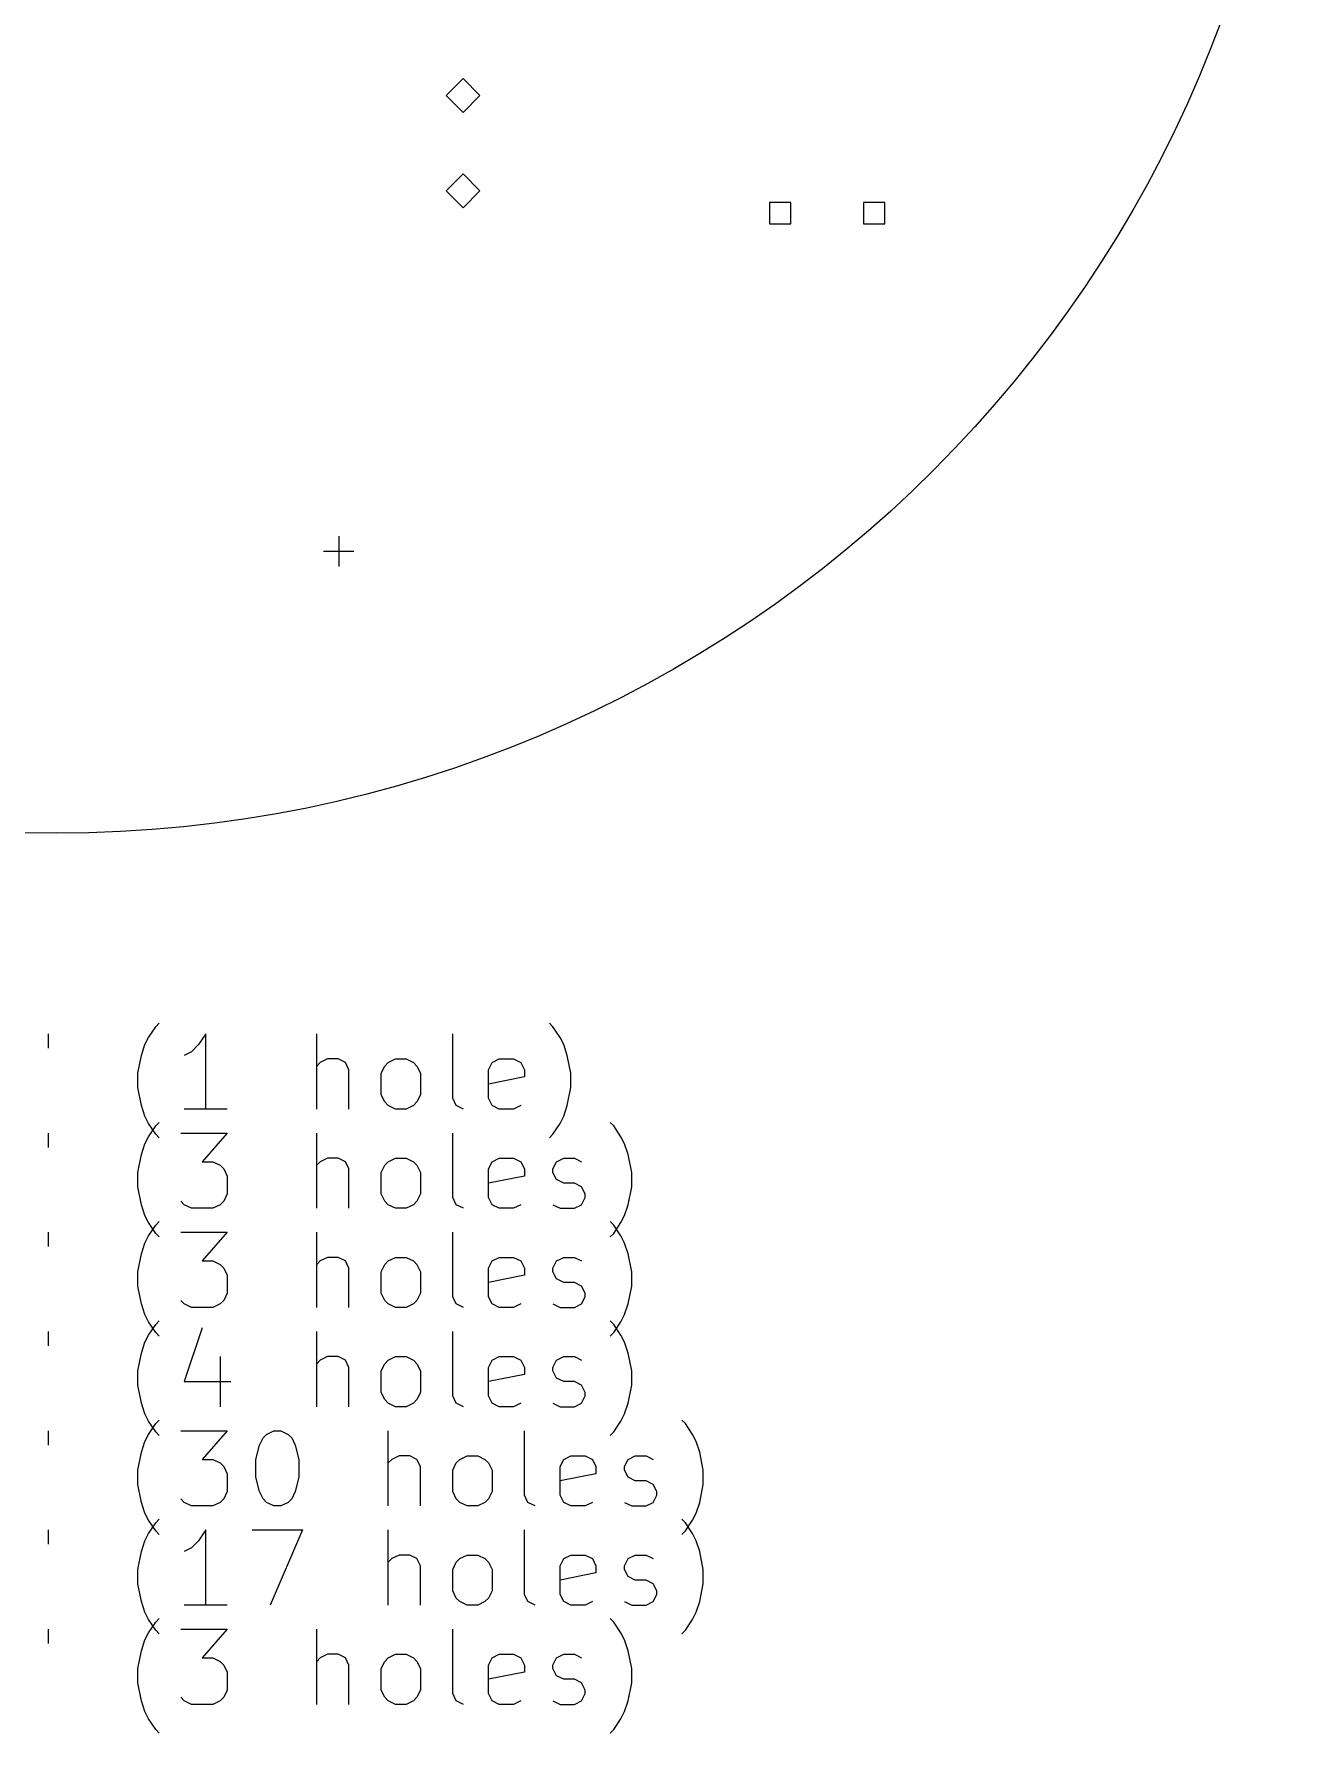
# Model space of a CAD drawing. Extents: x 155.4 to 222.5, y -126.9 to -37.
# Drawn here: x 188.89 to 222.5, y -126.94 to -81.73 of the extents above; entities that cross this region are included whole.
import ezdxf

# ---------------------------------------------------------------- set-up
doc = ezdxf.new("R2010")
doc.units = 0
doc.layers.add('BLACK', color=7, linetype='CONTINUOUS')

msp = doc.modelspace()

# ---------------------------------------------------------------- linework, layer by layer
at = {"layer": 'BLACK', "linetype": 'CONTINUOUS'}
for p, q in [((200.31, -82.92), (199.86, -83.37)), ((200.76, -83.37), (200.31, -82.92)), ((199.86, -83.37), (200.31, -83.82)), ((200.31, -83.82), (200.76, -83.37)), ((200.31, -85.46), (199.86, -85.91)), ((200.76, -85.91), (200.31, -85.46)), ((199.86, -85.91), (200.31, -86.36)), ((200.31, -86.36), (200.76, -85.91)), ((209.032845, -86.217155), (208.467155, -86.217155)), ((208.467155, -86.217155), (208.467155, -86.782845)), ((209.032845, -86.782845), (209.032845, -86.217155)), ((211.532845, -86.217155), (210.967155, -86.217155)), ((210.967155, -86.217155), (210.967155, -86.782845)), ((211.532845, -86.782845), (211.532845, -86.217155)), ((208.467155, -86.782845), (209.032845, -86.782845)), ((210.967155, -86.782845), (211.532845, -86.782845)), ((197, -95.1), (197, -95.9)), ((196.6, -95.5), (197.4, -95.5)), ((189.273247, -108.339838), (189.273247, -108.72079)), ((191.844676, -108.625552), (191.939914, -108.435076)), ((191.939914, -108.435076), (192.13039, -108.149361)), ((192.13039, -108.149361), (192.225629, -108.054123)), ((193.463723, -108.339838), (193.273247, -108.625552)), ((193.463723, -110.339838), (193.463723, -108.339838)), ((196.416105, -110.339838), (196.416105, -108.339838)), ((200.035153, -110.054123), (200.035153, -108.339838)), ((202.70182, -108.149361), (202.606582, -108.054123)), ((202.892296, -108.435076), (202.70182, -108.149361)), ((202.987534, -108.625552), (202.892296, -108.435076)), ((191.6542, -109.387457), (191.749438, -108.911266)), ((191.749438, -108.911266), (191.844676, -108.625552)), ((193.082771, -108.816028), (192.892295, -108.911266)), ((193.273247, -108.625552), (193.082771, -108.816028)), ((203.082772, -108.911266), (202.987534, -108.625552)), ((203.17801, -109.387457), (203.082772, -108.911266)), ((191.6542, -109.768409), (191.6542, -109.387457)), ((196.511343, -109.101742), (196.416105, -109.19698)), ((196.701819, -109.006504), (196.511343, -109.101742)), ((196.987534, -109.006504), (196.701819, -109.006504)), ((197.17801, -109.101742), (196.987534, -109.006504)), ((197.273248, -109.292219), (197.17801, -109.101742)), ((197.273248, -110.339838), (197.273248, -109.292219)), ((198.130391, -109.387457), (198.225629, -109.19698)), ((198.130391, -109.958885), (198.130391, -109.387457)), ((198.225629, -109.19698), (198.320867, -109.101742)), ((198.320867, -109.101742), (198.511343, -109.006504)), ((198.511343, -109.006504), (198.797058, -109.006504)), ((198.797058, -109.006504), (198.987534, -109.101742)), ((198.987534, -109.101742), (199.082772, -109.19698)), ((199.082772, -109.19698), (199.17801, -109.387457)), ((199.17801, -109.387457), (199.17801, -109.958885)), ((200.987534, -109.292219), (201.082772, -109.101742)), ((200.987534, -110.054123), (200.987534, -109.292219)), ((201.082772, -109.101742), (201.273248, -109.006504)), ((201.273248, -109.006504), (201.654201, -109.006504)), ((201.654201, -109.006504), (201.844677, -109.101742)), ((201.844677, -109.101742), (201.939915, -109.292219)), ((201.939915, -109.292219), (201.939915, -109.482695)), ((203.17801, -109.768409), (203.17801, -109.387457)), ((191.749438, -110.2446), (191.6542, -109.768409)), ((201.939915, -109.482695), (200.987534, -109.673171)), ((203.082772, -110.2446), (203.17801, -109.768409)), ((191.844676, -110.530314), (191.749438, -110.2446)), ((198.225629, -110.149361), (198.130391, -109.958885)), ((198.320867, -110.2446), (198.225629, -110.149361)), ((198.511343, -110.339838), (198.320867, -110.2446)), ((198.987534, -110.2446), (198.797058, -110.339838)), ((199.082772, -110.149361), (198.987534, -110.2446)), ((199.17801, -109.958885), (199.082772, -110.149361)), ((200.130391, -110.2446), (200.035153, -110.054123)), ((200.320867, -110.339838), (200.130391, -110.2446)), ((201.082772, -110.2446), (200.987534, -110.054123)), ((201.273248, -110.339838), (201.082772, -110.2446)), ((201.844677, -110.2446), (201.654201, -110.339838)), ((202.987534, -110.530314), (203.082772, -110.2446)), ((191.939914, -110.72079), (191.844676, -110.530314)), ((192.13039, -111.006504), (191.939914, -110.72079)), ((192.13039, -110.789361), (192.225629, -110.694123)), ((194.035152, -110.339838), (192.892295, -110.339838)), ((198.797058, -110.339838), (198.511343, -110.339838)), ((201.654201, -110.339838), (201.273248, -110.339838)), ((202.70182, -111.006504), (202.892296, -110.72079)), ((202.892296, -110.72079), (202.987534, -110.530314)), ((204.320868, -110.789361), (204.22563, -110.694123)), ((189.273247, -110.979838), (189.273247, -111.36079)), ((191.844676, -111.265552), (191.939914, -111.075076)), ((191.939914, -111.075076), (192.13039, -110.789361)), ((192.225629, -111.101742), (192.13039, -111.006504)), ((192.797057, -110.979838), (194.035152, -110.979838)), ((194.035152, -110.979838), (193.368485, -111.741742)), ((196.416105, -112.979838), (196.416105, -110.979838)), ((200.035153, -112.694123), (200.035153, -110.979838)), ((202.606582, -111.101742), (202.70182, -111.006504)), ((204.511344, -111.075076), (204.320868, -110.789361)), ((204.606582, -111.265552), (204.511344, -111.075076)), ((191.6542, -112.027457), (191.749438, -111.551266)), ((191.749438, -111.551266), (191.844676, -111.265552)), ((196.701819, -111.646504), (196.511343, -111.741742)), ((196.987534, -111.646504), (196.701819, -111.646504)), ((197.17801, -111.741742), (196.987534, -111.646504)), ((198.320867, -111.741742), (198.511343, -111.646504)), ((198.511343, -111.646504), (198.797058, -111.646504)), ((198.797058, -111.646504), (198.987534, -111.741742)), ((201.082772, -111.741742), (201.273248, -111.646504)), ((201.273248, -111.646504), (201.654201, -111.646504)), ((201.654201, -111.646504), (201.844677, -111.741742)), ((202.797058, -111.741742), (202.987534, -111.646504)), ((202.987534, -111.646504), (203.273248, -111.646504)), ((203.273248, -111.646504), (203.463725, -111.741742)), ((204.70182, -111.551266), (204.606582, -111.265552)), ((204.797058, -112.027457), (204.70182, -111.551266)), ((191.6542, -112.408409), (191.6542, -112.027457)), ((193.368485, -111.741742), (193.6542, -111.741742)), ((193.6542, -111.741742), (193.844676, -111.83698)), ((193.844676, -111.83698), (193.939914, -111.932219)), ((193.939914, -111.932219), (194.035152, -112.122695)), ((196.511343, -111.741742), (196.416105, -111.83698)), ((197.273248, -111.932219), (197.17801, -111.741742)), ((197.273248, -112.979838), (197.273248, -111.932219)), ((198.130391, -112.027457), (198.225629, -111.83698)), ((198.130391, -112.598885), (198.130391, -112.027457)), ((198.225629, -111.83698), (198.320867, -111.741742)), ((198.987534, -111.741742), (199.082772, -111.83698)), ((199.082772, -111.83698), (199.17801, -112.027457)), ((199.17801, -112.027457), (199.17801, -112.598885)), ((200.987534, -111.932219), (201.082772, -111.741742)), ((200.987534, -112.694123), (200.987534, -111.932219)), ((201.844677, -111.741742), (201.939915, -111.932219)), ((201.939915, -111.932219), (201.939915, -112.122695)), ((202.70182, -111.932219), (202.797058, -111.741742)), ((202.70182, -112.027457), (202.70182, -111.932219)), ((202.797058, -112.217933), (202.70182, -112.027457)), ((204.797058, -112.408409), (204.797058, -112.027457)), ((191.749438, -112.8846), (191.6542, -112.408409)), ((194.035152, -112.122695), (194.035152, -112.598885)), ((201.939915, -112.122695), (200.987534, -112.313171)), ((202.987534, -112.313171), (202.797058, -112.217933)), ((203.273248, -112.313171), (202.987534, -112.313171)), ((203.463725, -112.408409), (203.273248, -112.313171)), ((203.558963, -112.598885), (203.463725, -112.408409)), ((204.70182, -112.8846), (204.797058, -112.408409)), ((191.844676, -113.170314), (191.749438, -112.8846)), ((192.892295, -112.8846), (192.797057, -112.789361)), ((193.082771, -112.979838), (192.892295, -112.8846)), ((193.6542, -112.979838), (193.082771, -112.979838)), ((193.844676, -112.8846), (193.6542, -112.979838)), ((193.939914, -112.789361), (193.844676, -112.8846)), ((194.035152, -112.598885), (193.939914, -112.789361)), ((198.225629, -112.789361), (198.130391, -112.598885)), ((198.320867, -112.8846), (198.225629, -112.789361)), ((198.511343, -112.979838), (198.320867, -112.8846)), ((198.797058, -112.979838), (198.511343, -112.979838)), ((198.987534, -112.8846), (198.797058, -112.979838)), ((199.082772, -112.789361), (198.987534, -112.8846)), ((199.17801, -112.598885), (199.082772, -112.789361)), ((200.130391, -112.8846), (200.035153, -112.694123)), ((200.320867, -112.979838), (200.130391, -112.8846)), ((201.082772, -112.8846), (200.987534, -112.694123)), ((201.273248, -112.979838), (201.082772, -112.8846)), ((201.654201, -112.979838), (201.273248, -112.979838)), ((201.844677, -112.8846), (201.654201, -112.979838)), ((202.70182, -112.8846), (202.892296, -112.979838)), ((202.892296, -112.979838), (203.273248, -112.979838)), ((203.273248, -112.979838), (203.463725, -112.8846)), ((203.463725, -112.8846), (203.558963, -112.694123)), ((203.558963, -112.694123), (203.558963, -112.598885)), ((204.606582, -113.170314), (204.70182, -112.8846)), ((191.939914, -113.36079), (191.844676, -113.170314)), ((192.13039, -113.646504), (191.939914, -113.36079)), ((191.939914, -113.715076), (192.13039, -113.429361)), ((192.13039, -113.429361), (192.225629, -113.334123)), ((204.320868, -113.429361), (204.22563, -113.334123)), ((204.320868, -113.646504), (204.511344, -113.36079)), ((204.511344, -113.715076), (204.320868, -113.429361)), ((204.511344, -113.36079), (204.606582, -113.170314)), ((189.273247, -113.619838), (189.273247, -114.00079)), ((191.749438, -114.191266), (191.844676, -113.905552)), ((191.844676, -113.905552), (191.939914, -113.715076)), ((192.225629, -113.741742), (192.13039, -113.646504)), ((192.797057, -113.619838), (194.035152, -113.619838)), ((194.035152, -113.619838), (193.368485, -114.381742)), ((196.416105, -115.619838), (196.416105, -113.619838)), ((200.035153, -115.334123), (200.035153, -113.619838)), ((204.22563, -113.741742), (204.320868, -113.646504)), ((204.606582, -113.905552), (204.511344, -113.715076)), ((204.70182, -114.191266), (204.606582, -113.905552)), ((191.6542, -114.667457), (191.749438, -114.191266)), ((196.701819, -114.286504), (196.511343, -114.381742)), ((196.987534, -114.286504), (196.701819, -114.286504)), ((197.17801, -114.381742), (196.987534, -114.286504)), ((198.320867, -114.381742), (198.511343, -114.286504)), ((198.511343, -114.286504), (198.797058, -114.286504)), ((198.797058, -114.286504), (198.987534, -114.381742)), ((201.082772, -114.381742), (201.273248, -114.286504)), ((201.273248, -114.286504), (201.654201, -114.286504)), ((201.654201, -114.286504), (201.844677, -114.381742)), ((202.797058, -114.381742), (202.987534, -114.286504)), ((202.987534, -114.286504), (203.273248, -114.286504)), ((203.273248, -114.286504), (203.463725, -114.381742)), ((204.797058, -114.667457), (204.70182, -114.191266)), ((191.6542, -115.048409), (191.6542, -114.667457)), ((193.368485, -114.381742), (193.6542, -114.381742)), ((193.6542, -114.381742), (193.844676, -114.47698)), ((193.844676, -114.47698), (193.939914, -114.572219)), ((193.939914, -114.572219), (194.035152, -114.762695)), ((194.035152, -114.762695), (194.035152, -115.238885)), ((196.511343, -114.381742), (196.416105, -114.47698)), ((197.273248, -114.572219), (197.17801, -114.381742)), ((197.273248, -115.619838), (197.273248, -114.572219)), ((198.130391, -114.667457), (198.225629, -114.47698)), ((198.130391, -115.238885), (198.130391, -114.667457)), ((198.225629, -114.47698), (198.320867, -114.381742)), ((198.987534, -114.381742), (199.082772, -114.47698)), ((199.082772, -114.47698), (199.17801, -114.667457)), ((199.17801, -114.667457), (199.17801, -115.238885)), ((200.987534, -114.572219), (201.082772, -114.381742)), ((200.987534, -115.334123), (200.987534, -114.572219)), ((201.939915, -114.762695), (200.987534, -114.953171)), ((201.844677, -114.381742), (201.939915, -114.572219)), ((201.939915, -114.572219), (201.939915, -114.762695)), ((202.70182, -114.572219), (202.797058, -114.381742)), ((202.70182, -114.667457), (202.70182, -114.572219)), ((202.797058, -114.857933), (202.70182, -114.667457)), ((204.797058, -115.048409), (204.797058, -114.667457)), ((191.749438, -115.5246), (191.6542, -115.048409)), ((194.035152, -115.238885), (193.939914, -115.429361)), ((198.225629, -115.429361), (198.130391, -115.238885)), ((199.17801, -115.238885), (199.082772, -115.429361)), ((202.987534, -114.953171), (202.797058, -114.857933)), ((203.273248, -114.953171), (202.987534, -114.953171)), ((203.463725, -115.048409), (203.273248, -114.953171)), ((203.558963, -115.238885), (203.463725, -115.048409)), ((203.558963, -115.334123), (203.558963, -115.238885)), ((204.70182, -115.5246), (204.797058, -115.048409)), ((191.844676, -115.810314), (191.749438, -115.5246)), ((192.892295, -115.5246), (192.797057, -115.429361)), ((193.082771, -115.619838), (192.892295, -115.5246)), ((193.6542, -115.619838), (193.082771, -115.619838)), ((193.844676, -115.5246), (193.6542, -115.619838)), ((193.939914, -115.429361), (193.844676, -115.5246)), ((198.320867, -115.5246), (198.225629, -115.429361)), ((198.511343, -115.619838), (198.320867, -115.5246)), ((198.797058, -115.619838), (198.511343, -115.619838)), ((198.987534, -115.5246), (198.797058, -115.619838)), ((199.082772, -115.429361), (198.987534, -115.5246)), ((200.130391, -115.5246), (200.035153, -115.334123)), ((200.320867, -115.619838), (200.130391, -115.5246)), ((201.082772, -115.5246), (200.987534, -115.334123)), ((201.273248, -115.619838), (201.082772, -115.5246)), ((201.654201, -115.619838), (201.273248, -115.619838)), ((201.844677, -115.5246), (201.654201, -115.619838)), ((202.70182, -115.5246), (202.892296, -115.619838)), ((202.892296, -115.619838), (203.273248, -115.619838)), ((203.273248, -115.619838), (203.463725, -115.5246)), ((203.463725, -115.5246), (203.558963, -115.334123)), ((204.606582, -115.810314), (204.70182, -115.5246)), ((191.939914, -116.00079), (191.844676, -115.810314)), ((192.13039, -116.286504), (191.939914, -116.00079)), ((191.939914, -116.355076), (192.13039, -116.069361)), ((192.13039, -116.069361), (192.225629, -115.974123)), ((193.368485, -116.1646), (192.892295, -117.593171)), ((204.320868, -116.069361), (204.22563, -115.974123)), ((204.320868, -116.286504), (204.511344, -116.00079)), ((204.511344, -116.355076), (204.320868, -116.069361)), ((204.511344, -116.00079), (204.606582, -115.810314)), ((189.273247, -116.259838), (189.273247, -116.64079)), ((191.749438, -116.831266), (191.844676, -116.545552)), ((191.844676, -116.545552), (191.939914, -116.355076)), ((192.225629, -116.381742), (192.13039, -116.286504)), ((196.416105, -118.259838), (196.416105, -116.259838)), ((200.035153, -117.974123), (200.035153, -116.259838)), ((204.22563, -116.381742), (204.320868, -116.286504)), ((204.606582, -116.545552), (204.511344, -116.355076)), ((204.70182, -116.831266), (204.606582, -116.545552)), ((191.6542, -117.307457), (191.749438, -116.831266)), ((193.844676, -116.926504), (193.844676, -118.259838)), ((196.511343, -117.021742), (196.416105, -117.11698)), ((196.701819, -116.926504), (196.511343, -117.021742)), ((196.987534, -116.926504), (196.701819, -116.926504)), ((197.17801, -117.021742), (196.987534, -116.926504)), ((197.273248, -117.212219), (197.17801, -117.021742)), ((198.225629, -117.11698), (198.320867, -117.021742)), ((198.320867, -117.021742), (198.511343, -116.926504)), ((198.511343, -116.926504), (198.797058, -116.926504)), ((198.797058, -116.926504), (198.987534, -117.021742)), ((198.987534, -117.021742), (199.082772, -117.11698)), ((200.987534, -117.212219), (201.082772, -117.021742)), ((201.082772, -117.021742), (201.273248, -116.926504)), ((201.273248, -116.926504), (201.654201, -116.926504)), ((201.654201, -116.926504), (201.844677, -117.021742)), ((201.844677, -117.021742), (201.939915, -117.212219)), ((202.70182, -117.212219), (202.797058, -117.021742)), ((202.797058, -117.021742), (202.987534, -116.926504)), ((202.987534, -116.926504), (203.273248, -116.926504)), ((203.273248, -116.926504), (203.463725, -117.021742)), ((204.797058, -117.307457), (204.70182, -116.831266)), ((191.6542, -117.688409), (191.6542, -117.307457)), ((197.273248, -118.259838), (197.273248, -117.212219)), ((198.130391, -117.307457), (198.225629, -117.11698)), ((198.130391, -117.878885), (198.130391, -117.307457)), ((199.082772, -117.11698), (199.17801, -117.307457)), ((199.17801, -117.307457), (199.17801, -117.878885)), ((200.987534, -117.974123), (200.987534, -117.212219)), ((201.939915, -117.402695), (200.987534, -117.593171)), ((201.939915, -117.212219), (201.939915, -117.402695)), ((202.70182, -117.307457), (202.70182, -117.212219)), ((202.797058, -117.497933), (202.70182, -117.307457)), ((202.987534, -117.593171), (202.797058, -117.497933)), ((204.797058, -117.688409), (204.797058, -117.307457)), ((191.749438, -118.1646), (191.6542, -117.688409)), ((192.892295, -117.593171), (194.13039, -117.593171)), ((198.225629, -118.069361), (198.130391, -117.878885)), ((199.17801, -117.878885), (199.082772, -118.069361)), ((200.130391, -118.1646), (200.035153, -117.974123)), ((201.082772, -118.1646), (200.987534, -117.974123)), ((203.273248, -117.593171), (202.987534, -117.593171)), ((203.463725, -117.688409), (203.273248, -117.593171)), ((203.558963, -117.878885), (203.463725, -117.688409)), ((203.463725, -118.1646), (203.558963, -117.974123)), ((203.558963, -117.974123), (203.558963, -117.878885)), ((204.70182, -118.1646), (204.797058, -117.688409)), ((191.844676, -118.450314), (191.749438, -118.1646)), ((198.320867, -118.1646), (198.225629, -118.069361)), ((198.511343, -118.259838), (198.320867, -118.1646)), ((198.797058, -118.259838), (198.511343, -118.259838)), ((198.987534, -118.1646), (198.797058, -118.259838)), ((199.082772, -118.069361), (198.987534, -118.1646)), ((200.320867, -118.259838), (200.130391, -118.1646)), ((201.273248, -118.259838), (201.082772, -118.1646)), ((201.654201, -118.259838), (201.273248, -118.259838)), ((201.844677, -118.1646), (201.654201, -118.259838)), ((202.70182, -118.1646), (202.892296, -118.259838)), ((202.892296, -118.259838), (203.273248, -118.259838)), ((203.273248, -118.259838), (203.463725, -118.1646)), ((204.606582, -118.450314), (204.70182, -118.1646)), ((191.939914, -118.64079), (191.844676, -118.450314)), ((192.13039, -118.926504), (191.939914, -118.64079)), ((191.939914, -118.995076), (192.13039, -118.709361)), ((192.13039, -118.709361), (192.225629, -118.614123)), ((204.320868, -118.926504), (204.511344, -118.64079)), ((204.511344, -118.64079), (204.606582, -118.450314)), ((206.22563, -118.709361), (206.130392, -118.614123)), ((206.416106, -118.995076), (206.22563, -118.709361)), ((189.273247, -118.899838), (189.273247, -119.28079)), ((191.749438, -119.471266), (191.844676, -119.185552)), ((191.844676, -119.185552), (191.939914, -118.995076)), ((192.225629, -119.021742), (192.13039, -118.926504)), ((192.797057, -118.899838), (194.035152, -118.899838)), ((194.035152, -118.899838), (193.368485, -119.661742)), ((194.797057, -119.661742), (194.892295, -119.28079)), ((194.892295, -119.28079), (194.987533, -119.090314)), ((194.987533, -119.090314), (195.082771, -118.995076)), ((195.082771, -118.995076), (195.273247, -118.899838)), ((195.273247, -118.899838), (195.463724, -118.899838)), ((195.463724, -118.899838), (195.6542, -118.995076)), ((195.6542, -118.995076), (195.749438, -119.090314)), ((195.749438, -119.090314), (195.844676, -119.28079)), ((195.844676, -119.28079), (195.939914, -119.661742)), ((198.320867, -120.899838), (198.320867, -118.899838)), ((201.939915, -120.614123), (201.939915, -118.899838)), ((204.22563, -119.021742), (204.320868, -118.926504)), ((206.511344, -119.185552), (206.416106, -118.995076)), ((206.606582, -119.471266), (206.511344, -119.185552)), ((191.6542, -119.947457), (191.749438, -119.471266)), ((193.368485, -119.661742), (193.6542, -119.661742)), ((193.6542, -119.661742), (193.844676, -119.75698)), ((193.844676, -119.75698), (193.939914, -119.852219)), ((194.797057, -120.137933), (194.797057, -119.661742)), ((195.939914, -119.661742), (195.939914, -120.137933)), ((198.416105, -119.661742), (198.320867, -119.75698)), ((198.606581, -119.566504), (198.416105, -119.661742)), ((198.892296, -119.566504), (198.606581, -119.566504)), ((199.082772, -119.661742), (198.892296, -119.566504)), ((199.17801, -119.852219), (199.082772, -119.661742)), ((200.035153, -119.947457), (200.130391, -119.75698)), ((200.130391, -119.75698), (200.225629, -119.661742)), ((200.225629, -119.661742), (200.416105, -119.566504)), ((200.416105, -119.566504), (200.70182, -119.566504)), ((200.70182, -119.566504), (200.892296, -119.661742)), ((200.892296, -119.661742), (200.987534, -119.75698)), ((200.987534, -119.75698), (201.082772, -119.947457)), ((202.892296, -119.852219), (202.987534, -119.661742)), ((202.987534, -119.661742), (203.17801, -119.566504)), ((203.17801, -119.566504), (203.558963, -119.566504)), ((203.558963, -119.566504), (203.749439, -119.661742)), ((203.749439, -119.661742), (203.844677, -119.852219)), ((204.606582, -119.852219), (204.70182, -119.661742)), ((204.70182, -119.661742), (204.892296, -119.566504)), ((204.892296, -119.566504), (205.17801, -119.566504)), ((205.17801, -119.566504), (205.368487, -119.661742)), ((206.70182, -119.947457), (206.606582, -119.471266)), ((191.6542, -120.328409), (191.6542, -119.947457)), ((193.939914, -119.852219), (194.035152, -120.042695)), ((194.035152, -120.042695), (194.035152, -120.518885)), ((194.892295, -120.518885), (194.797057, -120.137933)), ((195.939914, -120.137933), (195.844676, -120.518885)), ((199.17801, -120.899838), (199.17801, -119.852219)), ((200.035153, -120.518885), (200.035153, -119.947457)), ((201.082772, -119.947457), (201.082772, -120.518885)), ((202.892296, -120.614123), (202.892296, -119.852219)), ((203.844677, -120.042695), (202.892296, -120.233171)), ((203.844677, -119.852219), (203.844677, -120.042695)), ((204.606582, -119.947457), (204.606582, -119.852219)), ((204.70182, -120.137933), (204.606582, -119.947457)), ((204.892296, -120.233171), (204.70182, -120.137933)), ((205.17801, -120.233171), (204.892296, -120.233171)), ((205.368487, -120.328409), (205.17801, -120.233171)), ((206.70182, -120.328409), (206.70182, -119.947457)), ((191.749438, -120.8046), (191.6542, -120.328409)), ((194.035152, -120.518885), (193.939914, -120.709361)), ((194.987533, -120.709361), (194.892295, -120.518885)), ((195.844676, -120.518885), (195.749438, -120.709361)), ((200.130391, -120.709361), (200.035153, -120.518885)), ((201.082772, -120.518885), (200.987534, -120.709361)), ((202.035153, -120.8046), (201.939915, -120.614123)), ((202.987534, -120.8046), (202.892296, -120.614123)), ((205.463725, -120.518885), (205.368487, -120.328409)), ((205.368487, -120.8046), (205.463725, -120.614123)), ((205.463725, -120.614123), (205.463725, -120.518885)), ((206.606582, -120.8046), (206.70182, -120.328409)), ((191.844676, -121.090314), (191.749438, -120.8046)), ((191.939914, -121.28079), (191.844676, -121.090314)), ((192.892295, -120.8046), (192.797057, -120.709361)), ((193.082771, -120.899838), (192.892295, -120.8046)), ((193.6542, -120.899838), (193.082771, -120.899838)), ((193.844676, -120.8046), (193.6542, -120.899838)), ((193.939914, -120.709361), (193.844676, -120.8046)), ((195.082771, -120.8046), (194.987533, -120.709361)), ((195.273247, -120.899838), (195.082771, -120.8046)), ((195.463724, -120.899838), (195.273247, -120.899838)), ((195.6542, -120.8046), (195.463724, -120.899838)), ((195.749438, -120.709361), (195.6542, -120.8046)), ((200.225629, -120.8046), (200.130391, -120.709361)), ((200.416105, -120.899838), (200.225629, -120.8046)), ((200.70182, -120.899838), (200.416105, -120.899838)), ((200.892296, -120.8046), (200.70182, -120.899838)), ((200.987534, -120.709361), (200.892296, -120.8046)), ((202.225629, -120.899838), (202.035153, -120.8046)), ((203.17801, -120.899838), (202.987534, -120.8046)), ((203.558963, -120.899838), (203.17801, -120.899838)), ((203.749439, -120.8046), (203.558963, -120.899838)), ((204.606582, -120.8046), (204.797058, -120.899838)), ((204.797058, -120.899838), (205.17801, -120.899838)), ((205.17801, -120.899838), (205.368487, -120.8046)), ((206.416106, -121.28079), (206.511344, -121.090314)), ((206.511344, -121.090314), (206.606582, -120.8046)), ((189.273247, -121.539838), (189.273247, -121.92079)), ((192.13039, -121.566504), (191.939914, -121.28079)), ((191.939914, -121.635076), (192.13039, -121.349361)), ((192.13039, -121.349361), (192.225629, -121.254123)), ((192.225629, -121.661742), (192.13039, -121.566504)), ((193.463723, -121.539838), (193.273247, -121.825552)), ((193.463723, -123.539838), (193.463723, -121.539838)), ((194.701819, -121.539838), (196.035152, -121.539838)), ((196.035152, -121.539838), (195.178009, -123.539838)), ((198.320867, -123.539838), (198.320867, -121.539838)), ((201.939915, -123.254123), (201.939915, -121.539838)), ((206.22563, -121.349361), (206.130392, -121.254123)), ((206.130392, -121.661742), (206.22563, -121.566504)), ((206.22563, -121.566504), (206.416106, -121.28079)), ((206.416106, -121.635076), (206.22563, -121.349361)), ((191.749438, -122.111266), (191.844676, -121.825552)), ((191.844676, -121.825552), (191.939914, -121.635076)), ((193.082771, -122.016028), (192.892295, -122.111266)), ((193.273247, -121.825552), (193.082771, -122.016028)), ((206.511344, -121.825552), (206.416106, -121.635076)), ((206.606582, -122.111266), (206.511344, -121.825552)), ((191.6542, -122.587457), (191.749438, -122.111266)), ((198.416105, -122.301742), (198.320867, -122.39698)), ((198.606581, -122.206504), (198.416105, -122.301742)), ((198.892296, -122.206504), (198.606581, -122.206504)), ((199.082772, -122.301742), (198.892296, -122.206504)), ((199.17801, -122.492219), (199.082772, -122.301742)), ((199.17801, -123.539838), (199.17801, -122.492219)), ((200.035153, -122.587457), (200.130391, -122.39698)), ((200.130391, -122.39698), (200.225629, -122.301742)), ((200.225629, -122.301742), (200.416105, -122.206504)), ((200.416105, -122.206504), (200.70182, -122.206504)), ((200.70182, -122.206504), (200.892296, -122.301742)), ((200.892296, -122.301742), (200.987534, -122.39698)), ((200.987534, -122.39698), (201.082772, -122.587457)), ((202.892296, -122.492219), (202.987534, -122.301742)), ((202.892296, -123.254123), (202.892296, -122.492219)), ((202.987534, -122.301742), (203.17801, -122.206504)), ((203.17801, -122.206504), (203.558963, -122.206504)), ((203.558963, -122.206504), (203.749439, -122.301742)), ((203.749439, -122.301742), (203.844677, -122.492219)), ((203.844677, -122.492219), (203.844677, -122.682695)), ((204.606582, -122.492219), (204.70182, -122.301742)), ((204.606582, -122.587457), (204.606582, -122.492219)), ((204.70182, -122.301742), (204.892296, -122.206504)), ((204.892296, -122.206504), (205.17801, -122.206504)), ((205.17801, -122.206504), (205.368487, -122.301742)), ((206.70182, -122.587457), (206.606582, -122.111266)), ((191.6542, -122.968409), (191.6542, -122.587457)), ((200.035153, -123.158885), (200.035153, -122.587457)), ((201.082772, -122.587457), (201.082772, -123.158885)), ((203.844677, -122.682695), (202.892296, -122.873171)), ((204.70182, -122.777933), (204.606582, -122.587457)), ((204.892296, -122.873171), (204.70182, -122.777933)), ((205.17801, -122.873171), (204.892296, -122.873171)), ((205.368487, -122.968409), (205.17801, -122.873171)), ((206.70182, -122.968409), (206.70182, -122.587457)), ((191.749438, -123.4446), (191.6542, -122.968409)), ((200.130391, -123.349361), (200.035153, -123.158885)), ((200.225629, -123.4446), (200.130391, -123.349361)), ((200.987534, -123.349361), (200.892296, -123.4446)), ((201.082772, -123.158885), (200.987534, -123.349361)), ((202.035153, -123.4446), (201.939915, -123.254123)), ((202.987534, -123.4446), (202.892296, -123.254123)), ((205.463725, -123.158885), (205.368487, -122.968409)), ((205.368487, -123.4446), (205.463725, -123.254123)), ((205.463725, -123.254123), (205.463725, -123.158885)), ((206.606582, -123.4446), (206.70182, -122.968409)), ((191.844676, -123.730314), (191.749438, -123.4446)), ((191.939914, -123.92079), (191.844676, -123.730314)), ((194.035152, -123.539838), (192.892295, -123.539838)), ((200.416105, -123.539838), (200.225629, -123.4446)), ((200.70182, -123.539838), (200.416105, -123.539838)), ((200.892296, -123.4446), (200.70182, -123.539838)), ((202.225629, -123.539838), (202.035153, -123.4446)), ((203.17801, -123.539838), (202.987534, -123.4446)), ((203.558963, -123.539838), (203.17801, -123.539838)), ((203.749439, -123.4446), (203.558963, -123.539838)), ((204.606582, -123.4446), (204.797058, -123.539838)), ((204.797058, -123.539838), (205.17801, -123.539838)), ((205.17801, -123.539838), (205.368487, -123.4446)), ((206.416106, -123.92079), (206.511344, -123.730314)), ((206.511344, -123.730314), (206.606582, -123.4446)), ((189.273247, -124.179838), (189.273247, -124.56079)), ((191.844676, -124.465552), (191.939914, -124.275076)), ((192.13039, -124.206504), (191.939914, -123.92079)), ((191.939914, -124.275076), (192.13039, -123.989361)), ((192.13039, -123.989361), (192.225629, -123.894123)), ((192.225629, -124.301742), (192.13039, -124.206504)), ((192.797057, -124.179838), (194.035152, -124.179838)), ((194.035152, -124.179838), (193.368485, -124.941742)), ((196.416105, -126.179838), (196.416105, -124.179838)), ((200.035153, -125.894123), (200.035153, -124.179838)), ((204.320868, -123.989361), (204.22563, -123.894123)), ((204.511344, -124.275076), (204.320868, -123.989361)), ((204.606582, -124.465552), (204.511344, -124.275076)), ((206.130392, -124.301742), (206.22563, -124.206504)), ((206.22563, -124.206504), (206.416106, -123.92079)), ((191.6542, -125.227457), (191.749438, -124.751266)), ((191.749438, -124.751266), (191.844676, -124.465552)), ((204.70182, -124.751266), (204.606582, -124.465552)), ((204.797058, -125.227457), (204.70182, -124.751266)), ((193.368485, -124.941742), (193.6542, -124.941742)), ((193.6542, -124.941742), (193.844676, -125.03698)), ((193.844676, -125.03698), (193.939914, -125.132219)), ((193.939914, -125.132219), (194.035152, -125.322695)), ((196.511343, -124.941742), (196.416105, -125.03698)), ((196.701819, -124.846504), (196.511343, -124.941742)), ((196.987534, -124.846504), (196.701819, -124.846504)), ((197.17801, -124.941742), (196.987534, -124.846504)), ((197.273248, -125.132219), (197.17801, -124.941742)), ((197.273248, -126.179838), (197.273248, -125.132219)), ((198.130391, -125.227457), (198.225629, -125.03698)), ((198.225629, -125.03698), (198.320867, -124.941742)), ((198.320867, -124.941742), (198.511343, -124.846504)), ((198.511343, -124.846504), (198.797058, -124.846504)), ((198.797058, -124.846504), (198.987534, -124.941742)), ((198.987534, -124.941742), (199.082772, -125.03698)), ((199.082772, -125.03698), (199.17801, -125.227457)), ((200.987534, -125.132219), (201.082772, -124.941742)), ((200.987534, -125.894123), (200.987534, -125.132219)), ((201.082772, -124.941742), (201.273248, -124.846504)), ((201.273248, -124.846504), (201.654201, -124.846504)), ((201.654201, -124.846504), (201.844677, -124.941742)), ((201.844677, -124.941742), (201.939915, -125.132219)), ((201.939915, -125.132219), (201.939915, -125.322695)), ((202.70182, -125.132219), (202.797058, -124.941742)), ((202.70182, -125.227457), (202.70182, -125.132219)), ((202.797058, -124.941742), (202.987534, -124.846504)), ((202.987534, -124.846504), (203.273248, -124.846504)), ((203.273248, -124.846504), (203.463725, -124.941742)), ((191.6542, -125.608409), (191.6542, -125.227457)), ((191.749438, -126.0846), (191.6542, -125.608409)), ((194.035152, -125.322695), (194.035152, -125.798885)), ((198.130391, -125.798885), (198.130391, -125.227457)), ((199.17801, -125.227457), (199.17801, -125.798885)), ((201.939915, -125.322695), (200.987534, -125.513171)), ((202.797058, -125.417933), (202.70182, -125.227457)), ((202.987534, -125.513171), (202.797058, -125.417933)), ((203.273248, -125.513171), (202.987534, -125.513171)), ((203.463725, -125.608409), (203.273248, -125.513171)), ((203.558963, -125.798885), (203.463725, -125.608409)), ((204.70182, -126.0846), (204.797058, -125.608409)), ((204.797058, -125.608409), (204.797058, -125.227457)), ((191.844676, -126.370314), (191.749438, -126.0846)), ((192.892295, -126.0846), (192.797057, -125.989361)), ((193.082771, -126.179838), (192.892295, -126.0846)), ((193.844676, -126.0846), (193.6542, -126.179838)), ((193.939914, -125.989361), (193.844676, -126.0846)), ((194.035152, -125.798885), (193.939914, -125.989361)), ((198.225629, -125.989361), (198.130391, -125.798885)), ((198.320867, -126.0846), (198.225629, -125.989361)), ((198.511343, -126.179838), (198.320867, -126.0846)), ((198.987534, -126.0846), (198.797058, -126.179838)), ((199.082772, -125.989361), (198.987534, -126.0846)), ((199.17801, -125.798885), (199.082772, -125.989361)), ((200.130391, -126.0846), (200.035153, -125.894123)), ((200.320867, -126.179838), (200.130391, -126.0846)), ((201.082772, -126.0846), (200.987534, -125.894123)), ((201.273248, -126.179838), (201.082772, -126.0846)), ((201.844677, -126.0846), (201.654201, -126.179838)), ((202.70182, -126.0846), (202.892296, -126.179838)), ((203.273248, -126.179838), (203.463725, -126.0846)), ((203.463725, -126.0846), (203.558963, -125.894123)), ((203.558963, -125.894123), (203.558963, -125.798885)), ((204.606582, -126.370314), (204.70182, -126.0846)), ((191.939914, -126.56079), (191.844676, -126.370314)), ((192.13039, -126.846504), (191.939914, -126.56079)), ((193.6542, -126.179838), (193.082771, -126.179838)), ((198.797058, -126.179838), (198.511343, -126.179838)), ((201.654201, -126.179838), (201.273248, -126.179838)), ((202.892296, -126.179838), (203.273248, -126.179838)), ((204.320868, -126.846504), (204.511344, -126.56079)), ((204.511344, -126.56079), (204.606582, -126.370314)), ((192.225629, -126.941742), (192.13039, -126.846504)), ((204.22563, -126.941742), (204.320868, -126.846504))]:
    msp.add_line(p, q, dxfattribs=at)
at = {"layer": 'BLACK'}
msp.add_circle((189.5, -70), 33, dxfattribs=at)

doc.saveas('drawing.dxf')
